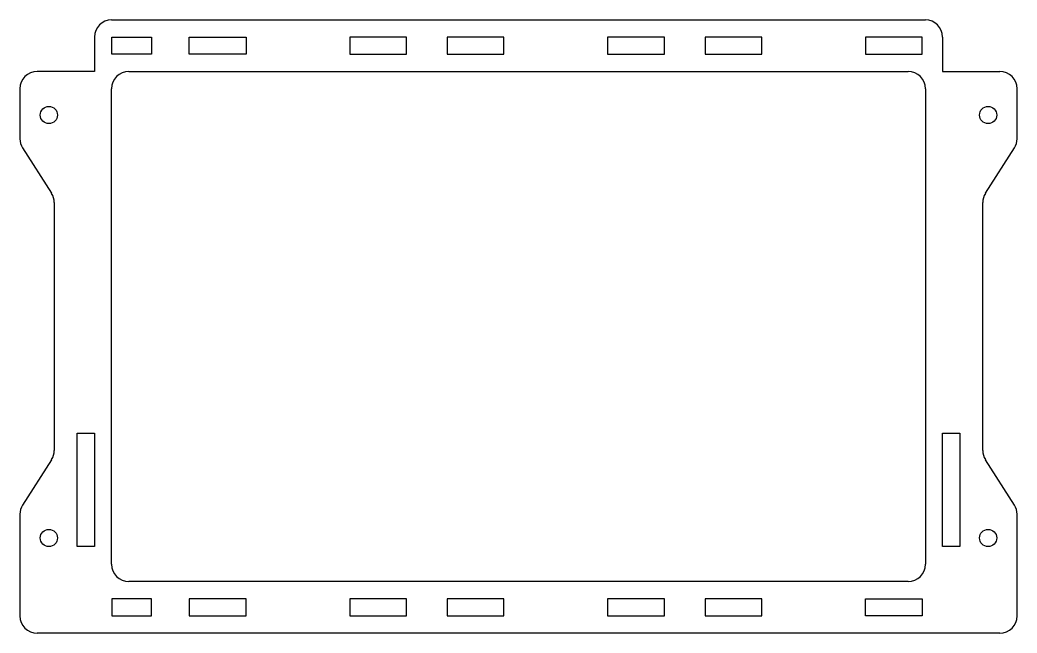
# Model space of a CAD drawing. Extents: x -87 to 87, y -54 to 54.
import ezdxf

# ---------------------------------------------------------------- set-up
doc = ezdxf.new("R2010")
doc.units = 0
doc.layers.get('0').update_dxf_attribs({"linetype": 'continuous'})

# ---------------------------------------------------------------- blocks, each defined once
blk = doc.blocks.new('FILLET006')
at = {"color": 0}
for p, q in [((-71, 53.5), (71, 53.5)), ((-74, 50.5), (-74, 44.5)), ((-70.95, 47.5), (-70.95, 50.5)), ((-70.95, 50.5), (-64.05, 50.5)), ((-64.05, 50.5), (-64.05, 47.5)), ((-57.45, 47.5), (-57.45, 50.5)), ((-57.45, 50.5), (-47.55, 50.5)), ((-47.55, 50.5), (-47.55, 47.5)), ((-19.55, 50.5), (-29.45, 50.5)), ((-29.45, 50.5), (-29.45, 47.5)), ((-19.55, 47.5), (-19.55, 50.5)), ((-2.55, 50.5), (-12.45, 50.5)), ((-12.45, 50.5), (-12.45, 47.5)), ((-2.55, 47.5), (-2.55, 50.5)), ((25.45, 50.5), (15.55, 50.5)), ((15.55, 50.5), (15.55, 47.5)), ((25.45, 47.5), (25.45, 50.5)), ((42.45, 50.5), (32.55, 50.5)), ((32.55, 50.5), (32.55, 47.5)), ((42.45, 47.5), (42.45, 50.5)), ((70.45, 50.5), (60.55, 50.5)), ((60.55, 50.5), (60.55, 47.5)), ((70.45, 47.5), (70.45, 50.5)), ((74, 50.5), (74, 44.5)), ((-64.05, 47.5), (-70.95, 47.5)), ((-47.55, 47.5), (-57.45, 47.5)), ((-29.45, 47.5), (-19.55, 47.5)), ((-12.45, 47.5), (-2.55, 47.5)), ((15.55, 47.5), (25.45, 47.5)), ((32.55, 47.5), (42.45, 47.5)), ((60.55, 47.5), (70.45, 47.5)), ((-74, 44.5), (-84, 44.5)), ((-68, 44.5), (68, 44.5)), ((74, 44.5), (84, 44.5)), ((-87, 41.5), (-87, 32.78)), ((-71, -41.5), (-71, 41.5)), ((71, 41.5), (71, -41.5)), ((87, 32.78), (87, 41.5)), ((-86.53, 31.16), (-81.47, 23.24)), ((81.47, 23.24), (86.53, 31.16)), ((-81, 21.62), (-81, -21.62)), ((81, -21.62), (81, 21.62)), ((-77, -38.4), (-77, -18.6)), ((-77, -18.6), (-74, -18.6)), ((-74, -18.6), (-74, -38.4)), ((74, -38.4), (74, -18.6)), ((74, -18.6), (77, -18.6)), ((77, -18.6), (77, -38.4)), ((-81.47, -23.24), (-86.53, -31.16)), ((86.53, -31.16), (81.47, -23.24)), ((-87, -32.78), (-87, -50.5)), ((87, -50.5), (87, -32.78)), ((-74, -38.4), (-77, -38.4)), ((77, -38.4), (74, -38.4)), ((68, -44.5), (-68, -44.5)), ((-64.05, -47.5), (-70.95, -47.5)), ((-70.95, -47.5), (-70.95, -50.5)), ((-64.05, -50.5), (-64.05, -47.5)), ((-47.55, -47.5), (-57.45, -47.5)), ((-57.45, -47.5), (-57.45, -50.5)), ((-47.55, -50.5), (-47.55, -47.5)), ((-19.55, -47.5), (-29.45, -47.5)), ((-29.45, -47.5), (-29.45, -50.5)), ((-19.55, -50.5), (-19.55, -47.5)), ((-2.55, -47.5), (-12.45, -47.5)), ((-12.45, -47.5), (-12.45, -50.5)), ((-2.55, -50.5), (-2.55, -47.5)), ((25.45, -47.5), (15.55, -47.5)), ((15.55, -47.5), (15.55, -50.5)), ((25.45, -50.5), (25.45, -47.5)), ((42.45, -47.5), (32.55, -47.5)), ((32.55, -47.5), (32.55, -50.5)), ((42.45, -50.5), (42.45, -47.5)), ((60.55, -47.5), (70.45, -47.5)), ((60.55, -50.5), (60.55, -47.5)), ((70.45, -47.5), (70.45, -50.5)), ((-70.95, -50.5), (-64.05, -50.5)), ((-57.45, -50.5), (-47.55, -50.5)), ((-29.45, -50.5), (-19.55, -50.5)), ((-12.45, -50.5), (-2.55, -50.5)), ((15.55, -50.5), (25.45, -50.5)), ((32.55, -50.5), (42.45, -50.5)), ((70.45, -50.5), (60.55, -50.5)), ((84, -53.5), (-84, -53.5))]:
    blk.add_line(p, q, dxfattribs=at)
for centre in [(-81.95, 36.9), (81.95, 36.9), (-81.95, -36.9), (81.95, -36.9)]:
    blk.add_circle(centre, 1.5, dxfattribs=at)
for centre, start, end in [((-71, 50.5), 90, -180), ((71, 50.5), 0, 90), ((-84, 41.5), 90, -180), ((-68, 41.5), 90, -180), ((68, 41.5), 0, 90), ((84, 41.5), 0, 90), ((-84, 32.78), -180, -147.45), ((84, 32.78), -32.55, 0), ((-84, 21.62), 0, 32.55), ((84, 21.62), 147.45, -180), ((-84, -21.62), -32.55, 0), ((84, -21.62), -180, -147.45), ((-84, -32.78), 147.45, -180), ((84, -32.78), 0, 32.55), ((-68, -41.5), -180, -90), ((68, -41.5), -90, 0), ((-84, -50.5), -180, -90), ((84, -50.5), -90, 0)]:
    blk.add_arc(centre, 3, start, end, dxfattribs=at)

msp = doc.modelspace()

# ---------------------------------------------------------------- block references
at = {"color": 0}
msp.add_blockref('FILLET006', (0, 0), dxfattribs=at)

doc.saveas('drawing.dxf')
